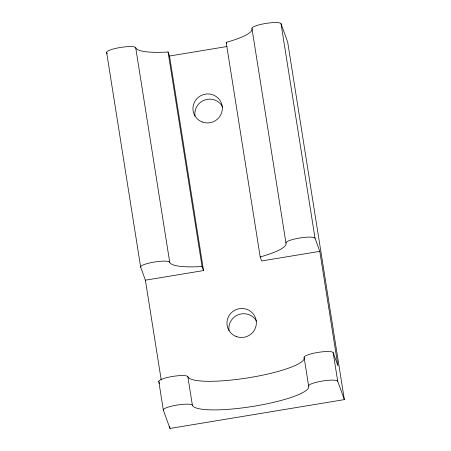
<?xml version="1.0" encoding="UTF-8"?>
<svg xmlns="http://www.w3.org/2000/svg" width="451" height="451" viewBox="0 0 451 451"><rect width="100%" height="100%" fill="white"/><g stroke="black" fill="none" stroke-linecap="round" stroke-linejoin="round"><path stroke-width="0.68" d="M161.232 380.041L145.402 280.178L140.656 267.077L106.645 52.53A14.736 2.74 -9 0 1 120.231 47.507A14.736 2.74 -9 0 1 135.712 47.727A58.951 10.954 -9 0 0 168.06 52L169.514 56.025L226.954 46.526M145.402 280.178L203.531 270.566L169.514 56.025M319.782 251.348L261.653 260.96L260.199 256.935L226.188 42.388A58.951 10.954 -9 0 0 251.962 28.503A14.736 2.74 -9 0 1 265.549 23.48A14.736 2.74 -9 0 1 281.029 23.7L287.67 42.044L344.355 399.614L169.971 428.45L163.33 410.106L158.797 381.501A14.736 2.74 -9 0 1 172.378 376.478A14.736 2.74 -9 0 1 187.858 376.692A58.951 10.954 -9 0 0 249.781 377.566A58.951 10.954 -9 0 0 304.115 357.474A14.736 2.74 -9 0 1 317.696 352.451A14.736 2.74 -9 0 1 333.176 352.665L337.923 365.772L319.782 251.348L315.04 238.241L281.029 23.7M226.188 42.388L226.605 43.538M333.176 352.665L337.714 381.275L344.355 399.614M168.06 52L202.071 266.541L203.531 270.566M106.645 52.53L107.118 53.844M158.797 381.501L159.507 383.468M251.962 28.503L285.973 243.05A58.951 10.954 -9 0 1 260.199 256.935M304.115 357.474L308.647 386.079A58.951 10.954 -9 0 1 254.319 406.171A58.951 10.954 -9 0 1 192.397 405.302A14.736 2.74 -9 0 0 176.916 405.083A14.736 2.74 -9 0 0 163.33 410.106M135.712 47.727L169.723 262.273A58.951 10.954 -9 0 0 202.071 266.541M187.858 376.692L192.397 405.302M169.644 426.364L169.971 428.45M229.029 330.617A14.736 14.471 -19.9 0 1 256.439 321.067M195.012 116.076A14.736 14.471 -19.9 0 1 222.726 107.084M308.647 386.079A14.736 2.74 -9 0 1 322.234 381.056A14.736 2.74 -9 0 1 337.714 381.275M285.973 243.05A14.736 2.74 -9 0 1 299.56 238.027A14.736 2.74 -9 0 1 315.04 238.241M140.656 267.077A14.736 2.74 -9 0 1 154.242 262.054A14.736 2.74 -9 0 1 169.723 262.273M236.358 336.564A14.736 14.471 -19.9 0 0 256.191 320.571A14.736 14.471 -19.9 0 0 232.434 311.788A14.736 14.471 -19.9 0 0 236.358 336.564M202.347 122.018A14.736 14.471 -19.9 0 0 222.18 106.03A14.736 14.471 -19.9 0 0 198.417 97.247A14.736 14.471 -19.9 0 0 202.347 122.018"/></g></svg>
